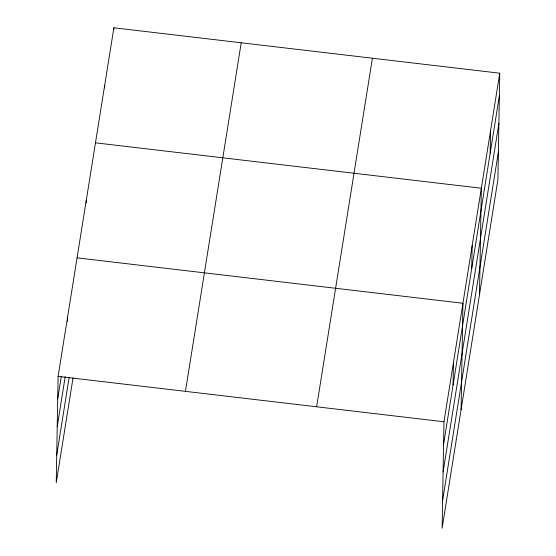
<?xml version="1.0" encoding="UTF-8"?>
<svg xmlns="http://www.w3.org/2000/svg" width="556" height="556" viewBox="0 0 556 556"><rect width="100%" height="100%" fill="white"/><g stroke="black" fill="none" stroke-linecap="round" stroke-linejoin="round"><path stroke-width="0.83" d="M499.761 73.204L443.98 421.775L442.117 528.2L497.905 179.63L499.761 73.204L113.883 27.8L58.095 376.37L56.239 482.796L73.038 377.823M67.505 321.444L67.582 317.115M86.222 202.94L86.263 200.341M104.632 87.911L104.674 85.311M113.848 29.531L113.883 27.8M453.07 385.044L453.46 362.519M461.084 409.689L462.946 303.263L77.062 257.859M471.752 268.27L472.148 245.745M479.494 294.659L481.35 188.234L95.472 142.829M490.163 153.241L490.559 130.723M57.706 398.895L61.223 376.885M57.219 426.584L65.212 376.634M56.719 455.107L69.187 377.225M185.44 391.354L241.221 42.784M316.635 406.79L372.423 58.22M443.584 444.3L499.371 95.729M443.104 471.988L498.885 123.418M442.604 500.511L498.385 151.941M58.095 376.37L443.98 421.775"/></g></svg>
